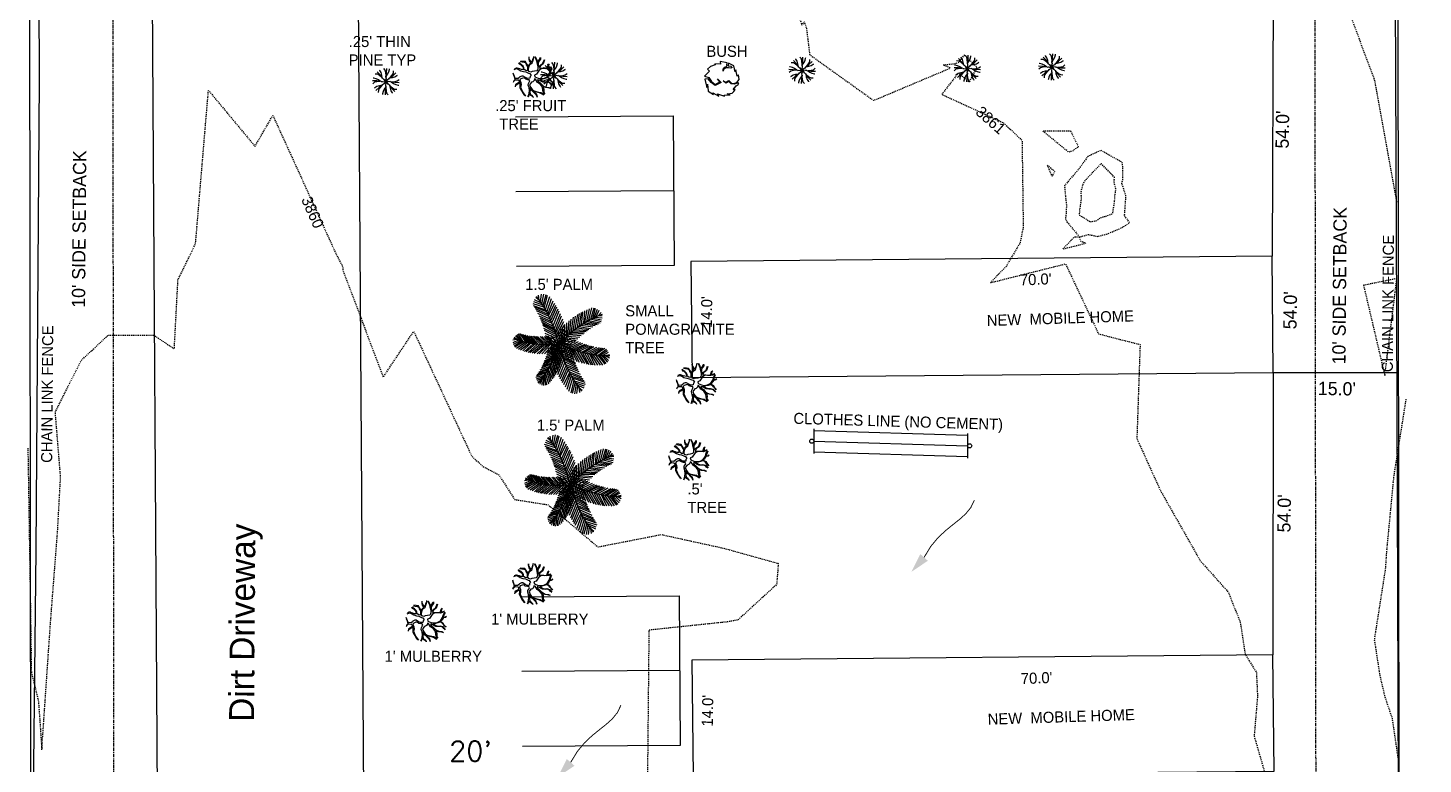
# Model space of a CAD drawing. Header units: feet. Extents: x 5839 to 12322, y 5665 to 12074.
# Drawn here: x 5983.9 to 6151.9, y 5790.4 to 5879 of the extents above; entities that cross this region are included whole.
import ezdxf
from ezdxf.enums import TextEntityAlignment as Align

# ---------------------------------------------------------------- set-up
doc = ezdxf.new("R2010")
doc.units = ezdxf.units.FT
doc.header["$MEASUREMENT"] = 0
doc.linetypes.add('CENTER2', pattern=[1.125, 0.75, -0.125, 0.125, -0.125])
doc.linetypes.add('HIDDEN2', pattern=[0.1875, 0.125, -0.0625])
for name, color, linetype in [('FGRADE', 4, 'Continuous'), ('PLANTS', 253, 'Continuous'), ('SETBACK', 1, 'CENTER2'), ('TEXT', 21, 'Continuous'), ('V-BLDG-DWELL', 7, 'Continuous'), ('V-CONT-MJR', 210, 'HIDDEN2'), ('V-CONT-MNR', 15, 'HIDDEN2'), ('V-POWR-OHE', 20, 'Continuous'), ('V-PROP-BNDY', 1, 'Continuous'), ('V-PROP-TEXT', 1, 'Continuous'), ('V-WALL-LINK', 5, 'FENCELINE1')]:
    doc.layers.add(name, color=color, linetype=linetype)
doc.styles.add('CLS BNDY', font='Eurosti.TTF', dxfattribs={"height": 2})
doc.styles.add('CLS DIM', font='Eurosti.TTF', dxfattribs={"height": 1.333333})
doc.styles.add('L40', font='simplex', dxfattribs={"height": 4})
doc.linetypes.add('FENCELINE1', pattern='A,0.25,-0.1,[133,ltypeshp.shx,S=0.1,R=0,X=-0.1,Y=0],-0.1,1', length=1.45)

# ---------------------------------------------------------------- blocks, each defined once
blk = doc.blocks.new('cg_t10')
for points in [[(-0.0899, 0.0854), (-0.0861, 0.0783), (-0.0785, 0.0747), (-0.0695, 0.0676), (-0.0628, 0.0589), (-0.0614, 0.0441), (-0.0723, 0.0446), (-0.0818, 0.0482), (-0.0909, 0.0513), (-0.0985, 0.0538), (-0.1032, 0.0538), (-0.1137, 0.0497)], [(-0.0804, 0.0936), (-0.0671, 0.0915), (-0.0556, 0.0895), (-0.0509, 0.0885), (-0.0456, 0.0824), (-0.0428, 0.0742), (-0.0347, 0.0635), (-0.0357, 0.0472), (-0.0352, 0.0375), (-0.0466, 0.0385), (-0.0566, 0.0456), (-0.0571, 0.0558), (-0.0614, 0.0645), (-0.0714, 0.0742), (-0.0828, 0.0813), (-0.0866, 0.0875)], [(-0.028, 0.1206), (-0.0285, 0.114), (-0.0271, 0.1053), (-0.0252, 0.0971), (-0.0214, 0.0905), (-0.0161, 0.0854), (-0.019, 0.0818), (-0.0252, 0.0752), (-0.029, 0.0676), (-0.0357, 0.0727), (-0.0414, 0.0818), (-0.0485, 0.0926), (-0.0623, 0.0941), (-0.0766, 0.0961)], [(0.0077, 0.1239), (0.0153, 0.1074), (0.0186, 0.0982), (0.021, 0.0875), (0.0262, 0.066), (0.0267, 0.0513), (0.0253, 0.0441), (0.02, 0.0375), (0.0067, 0.0344), (-0.0071, 0.0329), (-0.0152, 0.0288), (-0.0276, 0.0329), (-0.0304, 0.0431), (-0.0276, 0.0589), (-0.0209, 0.0747), (-0.0076, 0.0854), (-0.0052, 0.09), (0.0015, 0.1155), (0.0029, 0.1242)], [(0, 0.1242), (-0.0004, 0.116), (-0.0028, 0.1084), (-0.0071, 0.0951), (-0.0104, 0.089), (-0.0176, 0.0951), (-0.0233, 0.1048), (-0.0252, 0.114), (-0.0252, 0.1206)], [(0.011, 0.1237), (0.0186, 0.1079), (0.0258, 0.0798), (0.0286, 0.0941), (0.0396, 0.1104), (0.04, 0.117)], [(0.0429, 0.1165), (0.0424, 0.1068), (0.0353, 0.0971), (0.0291, 0.0864), (0.0286, 0.0727), (0.031, 0.0635), (0.0405, 0.0696), (0.0576, 0.0824), (0.0657, 0.1058)], [(0.0676, 0.1033), (0.0614, 0.0854), (0.0595, 0.0788), (0.0434, 0.0676), (0.0358, 0.0528), (0.0467, 0.0533), (0.0548, 0.0533), (0.071, 0.0518), (0.0833, 0.0528), (0.0872, 0.065), (0.0891, 0.0727), (0.0957, 0.0783)], [(-0.1223, 0.015), (-0.1161, 0.0023), (-0.1128, -0.0105), (-0.109, -0.0145), (-0.1123, -0.0161), (-0.1185, -0.0222), (-0.1204, -0.0273)], [(-0.1155, 0.0457), (-0.1013, 0.0502), (-0.0856, 0.0441), (-0.0766, 0.038), (-0.0599, 0.0334), (-0.0456, 0.0303), (-0.029, 0.0232), (-0.0223, 0.0207), (-0.0142, 0.0084), (-0.0199, 0.0033), (-0.0209, -0.0069), (-0.0209, -0.0069), (-0.0357, -0.0084), (-0.0471, -0.0033), (-0.0614, 0.0059), (-0.0695, 0.0059), (-0.0818, 0.0008), (-0.0833, -0.0038), (-0.0928, -0.01), (-0.1104, -0.0084), (-0.1142, 0.0023), (-0.122, 0.0234)], [(0.1087, 0.06), (0.0971, 0.0518), (0.0843, 0.0492), (0.0657, 0.0502), (0.0514, 0.0513), (0.0353, 0.0416), (0.0186, 0.0166), (0.0062, 0.012), (0.0091, 0.0013), (0.0281, -0.0069), (0.0443, -0.01), (0.0657, -0.0074), (0.0853, 0.0028), (0.0976, 0.0222), (0.1033, 0.0416), (0.1105, 0.0566)], [(0.1205, 0.0278), (0.1143, 0.0227), (0.1038, 0.0207), (0.101, 0.0196), (0.0967, 0.0135), (0.0929, 0.0048), (0.0833, -0.0018), (0.0891, -0.0028), (0.0995, -0.01), (0.1057, -0.0207), (0.1191, -0.0349)], [(0.0971, 0.0767), (0.091, 0.0711), (0.0895, 0.0609), (0.0867, 0.0548), (0.0914, 0.0543), (0.0952, 0.0564), (0.1071, 0.0614)], [(0.1119, 0.0518), (0.1076, 0.0431), (0.1014, 0.0227), (0.11, 0.0237), (0.12, 0.0314)], [(-0.1204, -0.0314), (-0.1156, -0.0227), (-0.109, -0.0176), (-0.1042, -0.0161), (-0.0918, -0.0171), (-0.0861, -0.0222), (-0.0861, -0.0298), (-0.0894, -0.0349), (-0.1009, -0.0416), (-0.1085, -0.0472), (-0.1099, -0.0559)], [(-0.1085, -0.0594), (-0.1066, -0.0513), (-0.0999, -0.0451), (-0.0913, -0.04), (-0.0852, -0.037), (-0.0823, -0.0324), (-0.0818, -0.0385), (-0.0814, -0.0472), (-0.0823, -0.0589), (-0.0814, -0.0645), (-0.0775, -0.0727), (-0.0704, -0.0859), (-0.0628, -0.0987), (-0.0537, -0.1109)], [(-0.0327, -0.1198), (-0.0285, -0.1089), (-0.0242, -0.0834), (-0.0266, -0.064), (-0.0309, -0.0492), (-0.0299, -0.0385), (-0.0247, -0.0303), (-0.0209, -0.0237), (-0.0247, -0.0161), (-0.0333, -0.0161), (-0.0461, -0.0125), (-0.0556, -0.0054), (-0.0642, -0.0064), (-0.0761, -0.0105), (-0.0818, -0.0171), (-0.0756, -0.0339), (-0.0747, -0.0472), (-0.0775, -0.0604), (-0.0656, -0.0895), (-0.0482, -0.1145)], [(0.0677, -0.1041), (0.0605, -0.0972), (0.0567, -0.0798), (0.0548, -0.062), (0.0419, -0.0457), (0.0253, -0.0334), (0.0129, -0.013), (0.0062, -0.0115), (0.0043, -0.0202), (0.0005, -0.0247), (-0.0028, -0.0283), (-0.0123, -0.0314), (-0.0233, -0.0462), (-0.0166, -0.063), (-0.008, -0.0757), (0.0048, -0.0839), (0.0229, -0.0885), (0.0443, -0.0926), (0.0538, -0.0992), (0.0651, -0.1058)], [(0.001, -0.1242), (-0.0014, -0.1186), (-0.008, -0.112), (-0.0147, -0.1074), (-0.019, -0.0916), (-0.018, -0.0768), (-0.0214, -0.063), (-0.0119, -0.0793), (-0.0028, -0.0864), (0.0048, -0.0961), (0.0167, -0.1074), (0.0219, -0.1221)], [(0.1129, -0.0507), (0.1048, -0.0436), (0.0986, -0.036), (0.0853, -0.0319), (0.0738, -0.0324), (0.0576, -0.0314), (0.0448, -0.0253), (0.0362, -0.0186), (0.03, -0.0181), (0.0253, -0.0171), (0.0296, -0.0273), (0.04, -0.0354), (0.0519, -0.0472), (0.061, -0.0543), (0.0743, -0.0604), (0.0929, -0.0625), (0.1038, -0.0681)], [(0.1181, -0.0365), (0.111, -0.0293), (0.1019, -0.0196), (0.0971, -0.0125), (0.09, -0.0079), (0.0805, -0.0059), (0.0686, -0.01), (0.0543, -0.013), (0.041, -0.0125), (0.0529, -0.0232), (0.0662, -0.0288), (0.0829, -0.0278), (0.0995, -0.0324), (0.1143, -0.0487)], [(0.1024, -0.0696), (0.0891, -0.0645), (0.0748, -0.063), (0.0619, -0.0599), (0.0567, -0.0564), (0.061, -0.066), (0.0624, -0.0752), (0.0619, -0.088), (0.0634, -0.0936), (0.0691, -0.1023)], [(-0.0299, -0.1196), (-0.0271, -0.1125), (-0.0233, -0.0992), (-0.0185, -0.1099), (-0.0099, -0.1135), (-0.0023, -0.1216), (-0.0023, -0.1237)], [(0.0248, -0.1211), (0.0205, -0.1079), (0.0196, -0.1043), (0.0129, -0.0992), (0.0029, -0.0905), (0.0024, -0.087), (0.011, -0.088), (0.0343, -0.0936), (0.0467, -0.0987), (0.0614, -0.1079)]]:
    blk.add_lwpolyline(points)
blk = doc.blocks.new('shrub2')
blk.add_lwpolyline([(0.0468, -0.0954), (0.0293, -0.0908), (0.0592, -0.0853), (0.0696, -0.0767), (0.0774, -0.0642), (0.0657, -0.0642), (0.0832, -0.0419), (0.096, -0.0341), (0.0986, -0.0263), (0.0875, -0.0247), (0.0722, -0.0317), (0.0533, -0.0302), (0.0384, -0.0146), (0.0208, -0.0247), (0.0054, -0.0122), (0.0208, -0.0192), (0.0397, -0.0099), (0.0546, -0.0263), (0.0689, -0.0278), (0.0871, -0.0216), (0.1012, -0.0044), (0.0967, 0.0244), (0.0882, 0.0166), (0.0813, 0.0538), (0.0813, 0.0538), (0.078, 0.0421), (0.0696, 0.0796), (0.0371, 0.0944), (0.0345, 0.0858), (0.0358, 0.0796), (0.0514, 0.0772), (0.0585, 0.0679), (0.0501, 0.0655), (0.0377, 0.0663), (0.0208, 0.0663), (0.0067, 0.057), (0.0048, 0.046), (0.0048, 0.0577), (0.0143, 0.0702), (0.0293, 0.0765), (0.0273, 0.0835), (0.028, 0.096), (-0.0141, 0.1053), (-0.0108, 0.0889), (-0.0459, 0.0913), (-0.0433, 0.085), (-0.0717, 0.0757), (-0.0886, 0.0593), (-0.0782, 0.0476), (-0.1068, 0.0159), (-0.0821, 0.0081), (-0.0652, -0.0146), (-0.0427, -0.0333), (-0.0147, -0.0185), (-0.0297, -0.0005), (-0.0076, -0.0208), (-0.0433, -0.0387), (-0.0665, -0.0208), (-0.0847, 0.001), (-0.1062, -0.0013), (-0.0932, -0.051), (-0.0893, -0.0317), (-0.0854, -0.0728), (-0.0544, -0.0931), (-0.0583, -0.0845), (-0.0212, -0.1048), (-0.029, -0.0892), (0.0126, -0.104), (0.01, -0.0978)], close=True)
blk = doc.blocks.new('cg_t25')
for p, q in [((-0.0466, 0.0977), (-0.0634, 0.1056)), ((-0.0511, 0.1042), (-0.0598, 0.1113)), ((-0.0517, 0.1047), (-0.0532, 0.1167)), ((-0.0485, 0.1005), (-0.0461, 0.1192)), ((-0.0451, 0.0955), (-0.0408, 0.1196)), ((-0.0426, 0.0917), (-0.0351, 0.1186)), ((-0.0395, 0.0866), (-0.0317, 0.1172)), ((-0.0368, 0.082), (-0.0263, 0.114)), ((-0.0335, 0.0761), (-0.0221, 0.1088)), ((-0.0306, 0.0707), (-0.0182, 0.1035)), ((-0.0405, 0.0882), (-0.0668, 0.0961)), ((-0.0361, 0.0808), (-0.0659, 0.0914)), ((-0.0433, 0.0927), (-0.0649, 0.1007)), ((-0.0337, 0.0766), (-0.0635, 0.0876)), ((-0.0303, 0.0701), (-0.0611, 0.0836)), ((-0.0278, 0.0651), (-0.0584, 0.0788)), ((-0.025, 0.059), (-0.055, 0.0724)), ((-0.0292, 0.0679), (-0.0141, 0.0975)), ((-0.026, 0.0611), (-0.0112, 0.0929)), ((-0.0234, 0.0554), (-0.0088, 0.089)), ((-0.021, 0.0498), (-0.0058, 0.0837)), ((-0.0181, 0.0424), (-0.0034, 0.0792)), ((-0.0157, 0.0357), (-0.0003, 0.0729)), ((0.0356, 0.0344), (0.0416, 0.0699)), ((0.0414, 0.0387), (0.0456, 0.0722)), ((0.0459, 0.042), (0.0505, 0.0749)), ((0.0506, 0.0452), (0.0542, 0.0768)), ((0.0563, 0.0489), (0.0586, 0.079)), ((0.0587, 0.0504), (0.0646, 0.0817)), ((0.0635, 0.0532), (0.0702, 0.0839)), ((0.0688, 0.0562), (0.0759, 0.086)), ((0.0731, 0.0585), (0.0817, 0.0859)), ((0.078, 0.0609), (0.0849, 0.0853)), ((0.0818, 0.0627), (0.0899, 0.0834)), ((0.0867, 0.065), (0.0938, 0.0806)), ((0.0906, 0.0666), (0.1007, 0.0679)), ((0.0912, 0.0667), (0.0981, 0.0753)), ((-0.0225, 0.0534), (-0.0517, 0.0657)), ((-0.0205, 0.0485), (-0.0496, 0.0609)), ((-0.0177, 0.0412), (-0.0479, 0.057)), ((-0.0157, 0.0357), (-0.046, 0.052)), ((-0.0143, 0.0313), (-0.0442, 0.0473)), ((-0.0127, 0.0261), (-0.0429, 0.0433)), ((-0.0113, 0.0213), (-0.0407, 0.0364)), ((-0.0135, 0.0289), (0.0022, 0.0673)), ((-0.0119, 0.0235), (0.0054, 0.0594)), ((-0.0104, 0.0181), (0.0076, 0.0534)), ((-0.0092, 0.0134), (0.0101, 0.0456)), ((-0.0077, 0.0068), (0.012, 0.0387)), ((0.0042, 0.0049), (0.0005, 0.0352)), ((0.0073, 0.0082), (0.005, 0.0402)), ((0.0106, 0.0118), (0.0105, 0.0458)), ((0.0149, 0.0162), (0.0153, 0.0502)), ((0.018, 0.0192), (0.0209, 0.0551)), ((0.0218, 0.0227), (0.0254, 0.0587)), ((0.0256, 0.0261), (0.0317, 0.0633)), ((0.0306, 0.0303), (0.0363, 0.0665)), ((0.0403, 0.038), (0.0687, 0.0337)), ((0.0442, 0.0408), (0.0727, 0.0364)), ((0.0488, 0.044), (0.0784, 0.0401)), ((0.0539, 0.0474), (0.0841, 0.0434)), ((0.0582, 0.0501), (0.0884, 0.0459)), ((0.0639, 0.0534), (0.0922, 0.0478)), ((0.0677, 0.0556), (0.0959, 0.0497)), ((0.0747, 0.0592), (0.0988, 0.0528)), ((0.079, 0.0614), (0.0996, 0.0573)), ((0.0839, 0.0637), (0.1007, 0.0618)), ((-0.1018, 0.0081), (-0.1159, 0.0018)), ((-0.1058, 0.0096), (-0.1156, 0.008)), ((-0.0971, 0.0066), (-0.115, -0.0024)), ((-0.1053, 0.0093), (-0.1129, 0.0145)), ((-0.0935, 0.0055), (-0.1129, -0.0066)), ((-0.0888, 0.0042), (-0.111, -0.009)), ((-0.0991, 0.0072), (-0.1092, 0.0186)), ((-0.0845, 0.0031), (-0.1072, -0.0125)), ((-0.0945, 0.0058), (-0.1058, 0.0209)), ((-0.0903, 0.0046), (-0.1025, 0.0234)), ((-0.0792, 0.0019), (-0.1022, -0.0145)), ((-0.0834, 0.0029), (-0.0987, 0.0238)), ((-0.0743, 0.0009), (-0.0971, -0.0164)), ((-0.0796, 0.002), (-0.0951, 0.0228)), ((-0.0718, 0.0004), (-0.0915, -0.0183)), ((-0.0738, 0.0008), (-0.0914, 0.0218)), ((-0.0692, 0), (-0.087, 0.0208)), ((-0.0638, -0.0008), (-0.0813, 0.0196)), ((-0.0588, -0.0015), (-0.0752, 0.0186)), ((-0.0545, -0.0019), (-0.0709, 0.018)), ((-0.0482, -0.0024), (-0.0675, 0.0177)), ((-0.0434, -0.0027), (-0.0631, 0.0173)), ((-0.0396, -0.0028), (-0.059, 0.017)), ((-0.0351, -0.0029), (-0.0556, 0.0169)), ((-0.031, -0.0029), (-0.0496, 0.0168)), ((-0.0264, -0.0028), (-0.0451, 0.0168)), ((-0.0098, 0.0158), (-0.0393, 0.031)), ((-0.0222, -0.0026), (-0.0393, 0.0171)), ((-0.0086, 0.0109), (-0.0376, 0.0241)), ((-0.0075, 0.006), (-0.0363, 0.0181)), ((-0.0063, -0.0001), (-0.0353, 0.0125)), ((-0.0181, -0.0023), (-0.0343, 0.0175)), ((-0.0051, -0.0069), (-0.034, 0.0038)), ((-0.013, -0.0019), (-0.0297, 0.018)), ((-0.0037, 0.006), (-0.025, -0.016)), ((-0.0028, 0.0005), (-0.0234, -0.0261)), ((-0.0075, -0.0012), (-0.0225, 0.019)), ((-0.0066, 0.0016), (0.0139, 0.0303)), ((-0.0057, -0.0033), (0.0153, 0.023)), ((0.0008, 0.001), (-0.0054, 0.0281)), ((-0.0047, -0.0089), (0.0167, 0.0129)), ((-0.0034, 0.004), (0.0257, -0.0063)), ((0.0021, 0.0024), (0.0295, -0.0031)), ((0.0028, -0.0015), (0.0264, 0.0136)), ((0.0062, 0.0071), (0.0347, 0.0031)), ((0.0083, -0.0043), (0.0334, 0.0097)), ((0.0101, 0.0112), (0.0381, 0.0069)), ((0.0132, 0.0145), (0.042, 0.011)), ((0.0134, -0.0068), (0.038, 0.0074)), ((0.0165, 0.0177), (0.0466, 0.0155)), ((0.0176, -0.0087), (0.0431, 0.005)), ((0.0202, 0.0213), (0.0502, 0.0189)), ((0.0218, -0.0105), (0.049, 0.0024)), ((0.0236, 0.0243), (0.0552, 0.0233)), ((0.0265, -0.0125), (0.0537, 0.0005)), ((0.0273, 0.0276), (0.0581, 0.0257)), ((0.0306, 0.0303), (0.0617, 0.0286)), ((0.0347, 0.0337), (0.0656, 0.0315)), ((-0.0657, -0.0005), (-0.0872, -0.0195)), ((-0.0606, -0.0012), (-0.0836, -0.0205)), ((-0.0557, -0.0018), (-0.0787, -0.0216)), ((-0.0491, -0.0024), (-0.0746, -0.0224)), ((-0.0434, -0.0027), (-0.069, -0.0234)), ((-0.0375, -0.0029), (-0.064, -0.0241)), ((-0.0329, -0.0029), (-0.057, -0.0248)), ((-0.0283, -0.0028), (-0.0519, -0.0251)), ((-0.0244, -0.0027), (-0.0452, -0.0252)), ((-0.0154, -0.0308), (-0.0394, -0.0428)), ((-0.0188, -0.0024), (-0.0393, -0.0251)), ((-0.0141, -0.0272), (-0.0374, -0.0375)), ((-0.0127, -0.023), (-0.0361, -0.0335)), ((-0.0116, -0.0193), (-0.0345, -0.0282)), ((-0.0105, -0.0155), (-0.0332, -0.0236)), ((-0.0145, -0.002), (-0.0323, -0.0247)), ((-0.0093, -0.0109), (-0.0322, -0.0194)), ((-0.0081, -0.0057), (-0.0309, -0.0127)), ((-0.0104, -0.0016), (-0.0262, -0.0241)), ((-0.0018, -0.0045), (-0.022, -0.0333)), ((-0.0006, -0.0097), (-0.0199, -0.0417)), ((-0.0058, -0.001), (-0.018, -0.0229)), ((0.001, -0.0163), (-0.018, -0.0486)), ((-0.0161, -0.033), (-0.0056, -0.0632)), ((0.0022, -0.0209), (-0.0154, -0.0564)), ((-0.0146, -0.0289), (-0.0028, -0.0573)), ((-0.0133, -0.0247), (-0.0009, -0.0527)), ((0.0038, -0.0263), (-0.0132, -0.0623)), ((-0.0121, -0.0212), (0.0013, -0.0468)), ((-0.0107, -0.0162), (0.0031, -0.0416)), ((0.0055, -0.0317), (-0.0099, -0.0702)), ((-0.0096, -0.0122), (0.005, -0.0352)), ((-0.0087, -0.0084), (0.0063, -0.0296)), ((-0.0077, -0.0042), (0.0079, -0.0219)), ((-0.0021, -0.0027), (0.027, -0.0151)), ((-0.0008, -0.0088), (0.0281, -0.0206)), ((0.0003, -0.0137), (0.0294, -0.0267)), ((0.0011, -0.0006), (0.0051, -0.0281)), ((0.0016, -0.0186), (0.0312, -0.0335)), ((0.0031, -0.0241), (0.0327, -0.0388)), ((0.0046, -0.0289), (0.035, -0.0458)), ((0.0057, -0.003), (0.0132, -0.0326)), ((0.0098, -0.0051), (0.0192, -0.0357)), ((0.0141, -0.0071), (0.0264, -0.0389)), ((0.0198, -0.0097), (0.0324, -0.0413)), ((0.0238, -0.0114), (0.0394, -0.0438)), ((0.0285, -0.0133), (0.0449, -0.0455)), ((0.0308, -0.0141), (0.0599, -0.0017)), ((0.0333, -0.0151), (0.0525, -0.0476)), ((0.0355, -0.0158), (0.0635, -0.0029)), ((0.0395, -0.0172), (0.0678, -0.0043)), ((0.0395, -0.0172), (0.0579, -0.0488)), ((0.0445, -0.0188), (0.0726, -0.0056)), ((0.0456, -0.0191), (0.0641, -0.0501)), ((0.0513, -0.0208), (0.0763, -0.0066)), ((0.0526, -0.0211), (0.0687, -0.0508)), ((0.056, -0.022), (0.081, -0.0077)), ((0.058, -0.0225), (0.0742, -0.0516)), ((0.0614, -0.0233), (0.0876, -0.009)), ((0.0635, -0.0238), (0.0784, -0.052)), ((0.0674, -0.0246), (0.0941, -0.0101)), ((0.0702, -0.0252), (0.0832, -0.0524)), ((0.0724, -0.0256), (0.099, -0.0107)), ((0.073, -0.0257), (0.0898, -0.0527)), ((0.0785, -0.0266), (0.0959, -0.0528)), ((0.079, -0.0267), (0.1032, -0.0112)), ((0.0833, -0.0273), (0.1074, -0.0116)), ((0.0845, -0.0274), (0.1019, -0.0527)), ((0.0893, -0.028), (0.1072, -0.0505)), ((0.0911, -0.0282), (0.1112, -0.0135)), ((0.0947, -0.0285), (0.1101, -0.0488)), ((0.0959, -0.0286), (0.1136, -0.0174)), ((0.0989, -0.0288), (0.114, -0.0452)), ((0.1013, -0.029), (0.1162, -0.0211)), ((0.1044, -0.0291), (0.1166, -0.0412)), ((0.1085, -0.0293), (0.1184, -0.0269)), ((0.1092, -0.0291), (0.1187, -0.0347)), ((-0.0309, -0.064), (-0.0552, -0.0731)), ((-0.0287, -0.0603), (-0.0528, -0.0695)), ((-0.0262, -0.0557), (-0.05, -0.0648)), ((-0.0241, -0.0514), (-0.0472, -0.0597)), ((-0.0223, -0.0477), (-0.0453, -0.0561)), ((-0.0199, -0.0423), (-0.0439, -0.0532)), ((-0.0181, -0.0381), (-0.0421, -0.0493)), ((-0.0168, -0.0348), (-0.0406, -0.0458)), ((-0.0311, -0.0645), (-0.0229, -0.0903)), ((-0.0299, -0.0624), (-0.0195, -0.0858)), ((-0.0271, -0.0573), (-0.017, -0.0825)), ((-0.0249, -0.053), (-0.015, -0.0795)), ((-0.0228, -0.0488), (-0.0125, -0.0755)), ((-0.0203, -0.0431), (-0.0105, -0.0722)), ((-0.0181, -0.0381), (-0.0078, -0.0674)), ((0.0077, -0.0384), (-0.0073, -0.0758)), ((0.0102, -0.0451), (-0.0042, -0.082)), ((0.0132, -0.0525), (-0.0017, -0.0865)), ((0.0156, -0.0581), (0.0013, -0.0918)), ((0.0182, -0.0638), (0.0038, -0.0957)), ((0.0062, -0.0341), (0.0364, -0.0497)), ((0.0077, -0.0384), (0.0381, -0.0544)), ((0.0098, -0.044), (0.0402, -0.0594)), ((0.0126, -0.0512), (0.0418, -0.0632)), ((0.0147, -0.056), (0.044, -0.068)), ((0.0172, -0.0616), (0.0474, -0.0748)), ((-0.0395, -0.0775), (-0.0601, -0.0825)), ((-0.0357, -0.072), (-0.0592, -0.079)), ((-0.0418, -0.0809), (-0.0588, -0.0862)), ((-0.0446, -0.0846), (-0.0579, -0.09)), ((-0.0338, -0.0689), (-0.0572, -0.0761)), ((-0.0484, -0.0895), (-0.0554, -0.0945)), ((-0.0488, -0.0898), (-0.0505, -0.099)), ((-0.0462, -0.0867), (-0.0451, -0.1012)), ((-0.0434, -0.083), (-0.0411, -0.1017)), ((-0.0413, -0.0801), (-0.0366, -0.1012)), ((-0.0386, -0.0763), (-0.0339, -0.1003)), ((-0.0363, -0.0729), (-0.0296, -0.098)), ((-0.0335, -0.0685), (-0.0262, -0.0942)), ((0.0215, -0.0705), (0.0067, -0.1002)), ((0.023, -0.0733), (0.0109, -0.1062)), ((0.0259, -0.0787), (0.0149, -0.1115)), ((0.0292, -0.0845), (0.0191, -0.1166)), ((0.0201, -0.0677), (0.0508, -0.0811)), ((0.0227, -0.0727), (0.0536, -0.0858)), ((0.032, -0.0891), (0.0245, -0.1198)), ((0.0262, -0.0791), (0.056, -0.0898)), ((0.0352, -0.0941), (0.028, -0.1211)), ((0.0285, -0.0833), (0.0585, -0.0937)), ((0.033, -0.0907), (0.0594, -0.0983)), ((0.0378, -0.098), (0.0337, -0.1221)), ((0.0359, -0.0952), (0.0576, -0.103)), ((0.0392, -0.1001), (0.0561, -0.1078)), ((0.0412, -0.1029), (0.039, -0.1217)), ((0.0439, -0.1066), (0.0526, -0.1135)), ((0.0444, -0.1071), (0.046, -0.1191))]:
    blk.add_line(p, q)
for centre, radius, start, end in [((-0.2644, -0.0493), 0.2628, 8.5439, 38.2906), ((0.1829, -0.1538), 0.2389, 110.1895, 139.9362), ((-0.034, 0.2122), 0.2151, 248.0996, 277.8463), ((0.2555, 0.0492), 0.2628, 189.1509, 218.8976), ((-0.2064, 0.0381), 0.2031, 318.5391, 348.2858), ((0.1148, 0.2096), 0.2389, 241.292, 271.0387)]:
    blk.add_arc(centre, radius, start, end)
blk = doc.blocks.new('A$C1E3631BF')
for p, q in [((-1.08, 0.08), (-1.6, 0.1)), ((-1.47, 0.42), (-1.54, 0.43)), ((-1.18, 0.35), (-1.47, 0.42)), ((-1.03, 0.91), (-1.31, 0.92)), ((-0.91, 0.21), (-1.18, 0.35)), ((-0.7, 0.02), (-1.1, -0.02)), ((-0.56, 0), (-1.08, 0.08)), ((-0.7, 0.82), (-1.06, 1.2)), ((-0.79, 0.76), (-1.03, 0.91)), ((-0.64, 0.02), (-0.91, 0.21)), ((-0.48, 0.51), (-0.79, 0.76)), ((-0.75, 1.33), (-0.78, 1.39)), ((-0.59, 1.09), (-0.75, 1.33)), ((-0.4, 0.4), (-0.7, 0.82)), ((-0.5, 0.79), (-0.59, 1.09)), ((-0.56, 0), (-0.41, 0.02)), ((-0.44, 0.47), (-0.5, 0.79)), ((-0.41, 0.02), (-0.17, -0.04)), ((-0.4, 0.4), (-0.28, 0.31)), ((-0.28, 0.31), (-0.15, 0.09)), ((-0.08, 1.37), (-0.27, 1.58)), ((-0.17, -0.04), (0, 0)), ((-0.15, 0.09), (0, 0)), ((-0.09, -0.15), (0, 0)), ((-0.02, 1.1), (-0.08, 1.37)), ((0.02, 0.41), (-0.04, 0.17)), ((-0.04, 0.17), (0, 0)), ((0.02, 0.7), (-0.02, 1.1)), ((0, 0.56), (0.08, 1.08)), ((0, 0.56), (0.02, 0.41)), ((0.09, 0.15), (0, 0)), ((0.17, 0.04), (0, 0)), ((0.15, -0.09), (0, 0)), ((0.04, -0.17), (0, 0)), ((0.02, 0.64), (0.21, 0.91)), ((0.08, 1.08), (0.1, 1.6)), ((0.31, 0.28), (0.09, 0.15)), ((0.41, -0.02), (0.17, 0.04)), ((0.21, 0.91), (0.35, 1.18)), ((0.4, 0.4), (0.31, 0.28)), ((0.35, 1.18), (0.42, 1.47)), ((0.4, 0.4), (0.82, 0.7)), ((0.56, 0), (0.41, -0.02)), ((0.42, 1.47), (0.43, 1.54)), ((0.47, 0.44), (0.79, 0.5)), ((0.51, 0.48), (0.76, 0.79)), ((0.56, 0), (1.08, -0.08)), ((0.7, -0.02), (1.1, 0.02)), ((0.76, 0.79), (0.91, 1.03)), ((0.79, 0.5), (1.09, 0.59)), ((0.82, 0.7), (1.2, 1.06)), ((0.91, 1.03), (0.92, 1.31)), ((1.09, 0.59), (1.33, 0.75)), ((1.1, 0.02), (1.37, 0.08)), ((1.33, 0.75), (1.39, 0.78)), ((1.37, 0.08), (1.58, 0.27)), ((-1.37, -0.08), (-1.58, -0.27)), ((-1.33, -0.75), (-1.39, -0.78)), ((-1.1, -0.02), (-1.37, -0.08)), ((-1.09, -0.59), (-1.33, -0.75)), ((-0.82, -0.7), (-1.2, -1.05)), ((-0.79, -0.5), (-1.09, -0.59)), ((-0.91, -1.03), (-0.92, -1.31)), ((-0.76, -0.79), (-0.91, -1.03)), ((-0.4, -0.4), (-0.82, -0.7)), ((-0.47, -0.44), (-0.79, -0.5)), ((-0.51, -0.48), (-0.76, -0.79)), ((-0.42, -1.47), (-0.43, -1.54)), ((-0.35, -1.18), (-0.42, -1.47)), ((-0.4, -0.4), (-0.31, -0.28)), ((-0.21, -0.91), (-0.35, -1.18)), ((-0.31, -0.28), (-0.09, -0.15)), ((-0.02, -0.64), (-0.21, -0.91)), ((-0.08, -1.08), (-0.1, -1.6)), ((0, -0.56), (-0.08, -1.08)), ((-0.02, -0.41), (0.04, -0.17)), ((0, -0.56), (-0.02, -0.41)), ((-0.02, -0.7), (0.02, -1.1)), ((0.02, -1.1), (0.08, -1.37)), ((0.08, -1.37), (0.27, -1.58)), ((0.28, -0.31), (0.15, -0.09)), ((0.4, -0.4), (0.28, -0.31)), ((0.4, -0.4), (0.7, -0.82)), ((0.44, -0.47), (0.5, -0.79)), ((0.48, -0.51), (0.79, -0.76)), ((0.5, -0.79), (0.59, -1.09)), ((0.59, -1.09), (0.75, -1.33)), ((0.64, -0.02), (0.91, -0.21)), ((0.7, -0.82), (1.06, -1.2)), ((0.75, -1.33), (0.78, -1.39)), ((0.79, -0.76), (1.03, -0.91)), ((0.91, -0.21), (1.18, -0.35)), ((1.03, -0.91), (1.31, -0.92)), ((1.08, -0.08), (1.6, -0.1)), ((1.18, -0.35), (1.47, -0.42)), ((1.47, -0.42), (1.54, -0.43))]:
    blk.add_line(p, q)
blk = doc.blocks.new('FLOW_120')
at = {"const_width": 0.5}
blk.add_lwpolyline([(-10.34, 0), (-17.07, 1.18), (-23.11, 1.35), (-28.57, 0.84), (-33.57, -0.01), (-38.21, -0.85), (-42.61, -1.36), (-46.88, -1.19), (-51.13, 0)], dxfattribs=at)
blk.add_solid([(-10.34, -2.72), (-10.34, 2.72), (0, 0)])

msp = doc.modelspace()

# ---------------------------------------------------------------- linework, layer by layer
at = {"layer": 'SETBACK', "ltscale": 0.5, "elevation": 3859.61}
msp.add_lwpolyline([(5994.26, 5764.25), (5993.97, 6001.77), (6138.74, 6003.26), (6139.02, 5765.53)], close=True, dxfattribs=at)
at = {"layer": 'TEXT'}
for p, q in [((5998.4, 5952.98), (5999.73, 5735.7)), ((6023.33, 5934.7), (6024.6, 5736.06)), ((6061.65, 5859.42, 3859.61), (6042.65, 5859.3, 3859.61)), ((6062.38, 5801.64), (6043.38, 5801.52))]:
    msp.add_line(p, q, dxfattribs=at)
at = {"layer": 'TEXT', "elevation": 3859.61}
msp.add_lwpolyline([(6042.59, 5868.3), (6061.59, 5868.42), (6061.71, 5850.42), (6042.71, 5850.3)], dxfattribs=at)
at = {"layer": 'TEXT'}
msp.add_lwpolyline([(6043.32, 5810.52), (6062.32, 5810.64), (6062.44, 5792.64), (6043.44, 5792.52)], dxfattribs=at)
at = {"layer": 'V-BLDG-DWELL', "elevation": 3859.61}
for points in [[(6063.73, 5850.91), (6063.88, 5836.91), (6133.88, 5837.53), (6133.73, 5851.53)], [(6063.85, 5802.91), (6064, 5788.91), (6133.99, 5789.53), (6133.85, 5803.53)]]:
    msp.add_lwpolyline(points, close=True, dxfattribs=at)
at = {"layer": 'V-CONT-MJR', "elevation": 3860, "flags": 128}
msp.add_lwpolyline([(5983.86, 5828.43), (5984.16, 5809.6), (5984.28, 5801.42), (5985.13, 5797.99), (5985.54, 5792.1), (5986.6, 5807.57), (5987.44, 5818.38), (5987.8, 5824.96), (5987.18, 5832.6), (5987.18, 5832.64), (5987.17, 5832.78), (5988.32, 5835.09), (5989.33, 5837.09), (5990.28, 5838.98), (5993.53, 5842.02), (5999.01, 5842.03), (6001.5, 5840.39), (6001.94, 5848.67), (6004.06, 5853.04), (6005.61, 5871.5), (6005.74, 5871.35), (6011.22, 5864.76), (6013.37, 5868.49), (6020.17, 5853.58), (6020.98, 5851.81), (6021.82, 5850.21), (6021.81, 5849.8), (6026.67, 5836.99), (6030.34, 5842.49), (6035.87, 5830.59), (6037.33, 5827.45), (6038.66, 5826.24), (6040.59, 5825.21), (6042.5, 5822.24), (6046.54, 5821.6), (6052.52, 5816.53), (6060.16, 5818.02), (6067.6, 5816.39), (6068.4, 5816.17), (6074.26, 5814.55), (6074.06, 5812.01), (6071.23, 5809.42), (6069.39, 5807.73), (6068.1, 5807.5), (6058.67, 5806.51), (6058.48, 5787.41), (6058.55, 5786.41), (6059.61, 5785.42), (6058.36, 5785.85), (6058.36, 5785.84), (6058.41, 5784.35), (6058.72, 5775.83), (6058.73, 5775.56), (6062.95, 5771.32), (6063.76, 5770.51), (6062.03, 5770.02), (6061.98, 5769.95), (6055.02, 5766.41), (6061.83, 5766.83), (6061.83, 5765.66), (6055.51, 5765.91), (6054.33, 5765.93), (6054.18, 5765.94), (6054.12, 5765.94), (6054.1, 5766), (6053.44, 5768.45), (6054.26, 5771.88), (6053.43, 5773.2), (6052.41, 5773.64), (6050.92, 5772.62), (6051.43, 5772), (6052.38, 5770.74), (6053.47, 5765.32), (6053.51, 5765.1), (6053.78, 5762.55), (6053.99, 5762.52), (6054.53, 5762.45), (6059.17, 5761.86), (6062.19, 5754.79), (6062.16, 5754.38), (6061.97, 5751.96), (6059.2, 5742.91), (6059.17, 5742.82), (6054.32, 5740.77), (6052.54, 5738.39), (6052.71, 5738.37), (6054.4, 5738.19), (6058.43, 5736.92), (6057.32, 5735.93), (6060.16, 5734.52), (6066.65, 5730.31), (6066.74, 5730.25), (6068.22, 5729.29), (6068.28, 5729.27), (6068.55, 5729.19), (6068.59, 5729.17), (6068.6, 5729.17), (6077.7, 5727.79), (6078.37, 5727.68), (6078.37, 5727.68), (6079.15, 5727.56), (6079.64, 5727.65), (6081.52, 5728.36), (6083.33, 5728.61), (6083.38, 5729.16), (6084.85, 5728.4), (6084.65, 5728.11), (6085.05, 5727.91), (6101.13, 5720.01), (6104.52, 5721.89), (6105.12, 5722.22), (6105.04, 5722.91), (6105.55, 5722.61), (6106.52, 5722.02), (6106.84, 5721.96), (6107.6, 5721.8), (6115.53, 5719.71), (6121.78, 5718.41), (6120.11, 5716.62), (6120.66, 5712.35), (6120.91, 5710.47), (6108.93, 5702.94), (6120.88, 5695.06), (6125.98, 5690.99)], dxfattribs=at)
at = {"layer": 'V-CONT-MNR', "flags": 128}
for points, elevation in [([(5983.89, 5975.38), (5983.9, 5975.64), (5984.62, 5995.95), (5985.73, 6009.15), (5985.81, 6010.06), (5985.74, 6010.07), (5985.38, 6010.1), (5985.4, 6010.24), (5985.81, 6012.81), (5985.81, 6012.81), (5985.81, 6012.81), (5986.7, 6015.61), (5987.54, 6023.56), (5987.54, 6023.56), (5988.29, 6027.73), (5988.28, 6028.24), (5988.41, 6028.38), (5988.42, 6028.38), (5988.58, 6029.07), (5988.58, 6029.07), (5988.58, 6029.07), (5988.59, 6029.07), (5988.6, 6029.07), (5988.76, 6029.03), (5990.69, 6028.27), (5990.69, 6028.21), (5990.65, 6026.23), (5993.31, 6023.12), (5993.4, 6023.02), (5995.45, 6020.63), (5995.91, 6028.41), (5995.93, 6028.87), (5996.81, 6029.18), (6011.05, 6029.72), (6013.85, 6029.26), (6015.18, 6017.97), (6024.72, 6011.07), (6030.03, 6006.92), (6031.44, 6005.82), (6032.33, 6005.61), (6034.5, 6005.08), (6034.87, 6004.99), (6050.57, 5998.65), (6062.38, 5988.78), (6067.33, 5985.52), (6086.36, 5982.04), (6086.75, 5981.97), (6087.62, 5981.61), (6087.67, 5981.59), (6087.98, 5981.03), (6088.18, 5980.69), (6093.94, 5965.3), (6094.9, 5961.97), (6095.42, 5960.19), (6094.2, 5959.8), (6093.45, 5959.34), (6094.35, 5948.78), (6098.38, 5948.86), (6108.23, 5949), (6108.26, 5949), (6109, 5947.83), (6109.47, 5947.45), (6109.45, 5947.08), (6109.42, 5946.46), (6108.95, 5937.39), (6113.22, 5938.43), (6113.49, 5938.49), (6113.65, 5938.53), (6114.67, 5939.27), (6116.09, 5938.33), (6128.81, 5929.93), (6129.13, 5929.44), (6129.17, 5929.38), (6129.6, 5929.26), (6129.83, 5929.19), (6129.89, 5922.75), (6133.78, 5907.08), (6135.27, 5901.1), (6135.32, 5900.86), (6135.35, 5900.75), (6135.78, 5899.81), (6136.01, 5899.29), (6136.71, 5898.1), (6137.99, 5895.9), (6138.62, 5894.84), (6139.34, 5894.27), (6140.1, 5893.67), (6142.06, 5891.49), (6142.14, 5891), (6142.38, 5889.47), (6142.85, 5883.25), (6142.95, 5881.89), (6143.02, 5880.93), (6144.73, 5876.33), (6146.07, 5872.73), (6146.18, 5872.09), (6146.3, 5871.45), (6148.76, 5857.94)], 3862), ([(5984.01, 5901.49), (5984.25, 5903.96), (5984.56, 5907.27), (5985.64, 5913.02), (5986.25, 5913.08), (5985.81, 5915.49), (5985.29, 5915.78), (5985.5, 5915.97), (5986.1, 5916.52), (5986.34, 5916.74), (5993.66, 5923.44), (5992.63, 5926.45), (5986.14, 5945.36), (5986.47, 5953.66), (5986.61, 5957.09), (5988.17, 5954.49), (5988.55, 5953.87), (5988.95, 5953.33), (5993.44, 5947.42), (5993.49, 5953.02), (5993.5, 5953.73), (6000.97, 5960.09), (6003.78, 5958.13), (6008.11, 5955.11), (6021.56, 5948.18), (6024.08, 5946.88), (6024.52, 5946.65), (6025.38, 5946.45), (6036.32, 5943.99), (6036.42, 5943.96), (6043.41, 5942.73), (6042.59, 5931.94), (6044.13, 5928.22), (6044.16, 5928.15), (6043.89, 5923.08), (6057.33, 5917.07), (6058.15, 5916.2), (6063.49, 5914.97), (6064.31, 5914.88), (6068.11, 5914.49), (6077.16, 5913.56), (6077.81, 5913.49), (6080.61, 5913.2), (6080.64, 5913.2), (6081.31, 5913.24), (6081.41, 5913.12), (6081.65, 5912.85), (6083.77, 5912.82), (6084.08, 5912.82), (6084.15, 5912.19), (6085.49, 5912.03), (6086.05, 5912.13), (6087.58, 5912.41), (6088.06, 5912.43), (6088.16, 5912.43), (6088.16, 5912.41), (6088.17, 5912.39), (6088.25, 5911.73), (6088.74, 5908.02), (6090.58, 5905.84), (6094.48, 5901.24), (6097.81, 5903.31), (6096.97, 5900.58), (6097.51, 5899.15), (6095.51, 5899.72), (6095.12, 5899.81), (6094.8, 5899.86), (6094.37, 5900.06), (6089.48, 5902.28), (6089.65, 5900.66), (6089.74, 5899.7), (6088.6, 5899.41), (6088.12, 5898.52), (6087.23, 5898.61), (6084.35, 5898.48), (6081.36, 5898.61), (6080.75, 5898.76), (6079.54, 5899), (6079.04, 5899.3), (6078.95, 5899.29), (6078.76, 5899.27), (6075.53, 5899.68), (6075.47, 5899.67), (6074.87, 5899.62), (6070.22, 5899), (6069.72, 5899.81), (6067.63, 5899.57), (6066.62, 5899.43), (6065.52, 5898.96), (6065.17, 5898.59), (6064.91, 5898.33), (6064.8, 5898.33), (6059.65, 5898.36), (6055.84, 5898.2), (6055.8, 5898.2), (6051.92, 5896.5), (6050.31, 5894.22), (6050.04, 5893.94), (6047.83, 5891.71), (6047.85, 5891.7), (6049.15, 5891.16), (6052.75, 5889.66), (6053.05, 5889.53), (6056.54, 5892.65), (6056.73, 5892.63), (6058.65, 5892.48), (6064.36, 5888.62), (6064.69, 5888.08), (6064.69, 5888.07), (6064.72, 5887.93), (6064.75, 5887.82), (6068.13, 5884.76), (6069.6, 5884.88), (6071.58, 5885.37), (6073.59, 5885.41), (6074.74, 5885.44), (6075.23, 5884.85), (6075.25, 5884.83), (6075.4, 5884.66), (6075.4, 5884.64), (6075.98, 5882.61), (6076.1, 5882.19), (6076.1, 5882.19), (6077.09, 5879.38), (6077.11, 5879.38), (6077.14, 5879.39), (6077.39, 5879.75), (6077.53, 5879.34), (6077.64, 5879.03), (6078.03, 5875.86), (6078.03, 5875.8), (6085.73, 5870.29), (6086.12, 5870.45), (6094.97, 5874.18), (6094.13, 5874.56), (6095.32, 5874.7), (6095.43, 5874.72), (6095.93, 5874.83), (6096.71, 5875.77), (6098.18, 5874.27), (6097.24, 5872.51), (6095.93, 5873.57), (6093.95, 5871.02), (6101.35, 5867.61), (6101.72, 5867.27), (6103.62, 5865.48), (6103.76, 5855.01), (6103.37, 5853.12), (6101.73, 5850.34), (6099.83, 5848.37), (6099.81, 5848.35), (6100.03, 5848.4), (6108.86, 5850.61), (6112.83, 5842.19), (6114.51, 5841.75), (6117.84, 5840.9), (6117.45, 5829.58), (6120.28, 5823.33), (6122.68, 5819.1), (6125.09, 5814.86), (6128.46, 5811.1), (6129.91, 5807.44), (6130.49, 5803.64), (6131.85, 5801.43), (6131.98, 5798.6), (6131.98, 5798.56), (6131.95, 5798.18), (6131.58, 5793.76), (6131.84, 5792.87), (6133, 5788.85), (6132.06, 5787.66), (6132.75, 5786.29), (6135.18, 5780.67), (6136.41, 5776.68), (6137.22, 5774.95), (6137.91, 5773.47), (6137.91, 5773.35), (6137.77, 5765.39), (6136.16, 5759.52), (6134.53, 5757.18), (6132.75, 5756.28), (6132.66, 5756.24), (6124.74, 5749.67), (6124.26, 5749.27), (6120.57, 5746.22), (6121.65, 5745.22), (6118.42, 5745.09), (6118.22, 5745.08), (6113.63, 5743.18), (6112.25, 5741.34), (6104.68, 5741.39), (6102.92, 5739.28), (6104.67, 5738.52), (6111.17, 5737.15), (6113.43, 5736.41), (6125.58, 5734.84), (6129.6, 5729.3), (6130.02, 5728.59), (6134.23, 5723.56), (6140.13, 5722.45), (6146.5, 5721.8), (6149.98, 5720.99)], 3861), ([(6109.46, 5866.61), (6110.4, 5864.73), (6110.42, 5864.7), (6109.99, 5864.43), (6109.9, 5864.39), (6109.79, 5864.22), (6109.24, 5864.05), (6106.11, 5866.62), (6109.46, 5866.61)], 3861), ([(6113.8, 5854.19), (6115.47, 5854.88), (6115.98, 5855.18), (6116.59, 5855.56), (6116.05, 5856.3), (6115.97, 5856.41), (6116.13, 5858.68), (6116.11, 5858.88), (6115.64, 5860.31), (6115.68, 5860.42), (6115.75, 5860.67), (6115.74, 5862.66), (6115.68, 5862.84), (6114.26, 5863.62), (6113.14, 5864.27), (6111.54, 5863.54), (6110.92, 5862.67), (6110.44, 5862.02), (6110.28, 5861.81), (6109.43, 5860.85), (6108.74, 5860.02), (6108.79, 5859.46), (6108.79, 5859.44), (6108.86, 5858.53), (6108.9, 5858.23), (6108.98, 5857.55), (6108.92, 5856.94), (6108.93, 5856.74), (6108.92, 5856.67), (6108.86, 5856.04), (6108.96, 5855.75), (6110.52, 5853.88), (6110.52, 5853.87), (6110.54, 5853.86), (6110.77, 5853.92), (6111.63, 5854.14), (6112.73, 5853.92), (6113.8, 5854.19)], 3862), ([(6107.26, 5861.25), (6107.24, 5861.16), (6106.67, 5862.52), (6107.56, 5861.74), (6107.28, 5861.28), (6107.26, 5861.25)], 3861), ([(6114.93, 5859.65), (6114.71, 5860.41), (6114.76, 5861.04), (6114.43, 5861.38), (6114.3, 5861.51), (6113.18, 5862.65), (6113.15, 5862.66), (6113.05, 5862.56), (6111.59, 5861.05), (6111.33, 5860.78), (6111.25, 5860.71), (6110.96, 5860.27), (6110.95, 5860.21), (6110.73, 5859.37), (6110.7, 5859.25), (6110.7, 5859.2), (6110.75, 5858.52), (6110.56, 5857.13), (6110.5, 5856.5), (6111.88, 5855.67), (6112.66, 5855.84), (6112.89, 5856.03), (6113.08, 5856.18), (6113.38, 5856.26), (6113.54, 5856.3), (6114.54, 5856.67), (6114.76, 5858.08), (6114.8, 5858.58), (6114.79, 5858.64), (6114.93, 5859.65)], 3863), ([(6110.53, 5853.84), (6110.53, 5853.84), (6109.91, 5853.84), (6108.66, 5852.53), (6108.54, 5852.4), (6109.72, 5852.7), (6111.32, 5853.1), (6110.94, 5853.24), (6110.7, 5853.33), (6110.53, 5853.84)], 3862), ([(6144.76, 5848.03), (6146.86, 5839.1), (6147.32, 5837.16), (6148.77, 5848.84), (6144.76, 5848.03)], 3862), ([(6149.86, 5834.32), (6148.48, 5825.64), (6148.43, 5825.32), (6148.38, 5824.97), (6147.83, 5819.24), (6147.59, 5816.7), (6147.51, 5815.82), (6147.38, 5813.88), (6146.05, 5805.38), (6146.7, 5801.14), (6147.3, 5798.56), (6148.19, 5795.92), (6148.98, 5790.56), (6148.91, 5787.32), (6150.75, 5786.63), (6151.93, 5780)], 3862)]:
    msp.add_lwpolyline(points, dxfattribs=dict(at, elevation=elevation))
at = {"layer": 'V-POWR-OHE'}
for p, q in [((6078.54, 5830.76, 3860.66), (6078.54, 5827.76, 3860.66)), ((6078.54, 5830.56, 3860.66), (6097.06, 5830, 3860.65)), ((6078.54, 5829.26, 3860.66), (6097.06, 5828.7, 3860.65)), ((6097.06, 5830.2, 3860.65), (6097.06, 5827.2, 3860.65)), ((6078.54, 5827.96, 3860.66), (6097.06, 5827.4, 3860.65))]:
    msp.add_line(p, q, dxfattribs=at)
for centre in [(6078.29, 5829.26, 3860.66), (6097.31, 5828.7, 3860.65)]:
    msp.add_circle(centre, 0.25, dxfattribs=at)
at = {"layer": 'V-PROP-BNDY'}
for p, q in [((6148.7, 6033.36, 3859.61), (6149.1, 5702.61, 3859.61)), ((5984.33, 5701.16, 3859.61), (5983.94, 6031.67, 3859.61))]:
    msp.add_line(p, q, dxfattribs=at)
at = {"layer": 'V-PROP-TEXT'}
for p, q in [((6133.88, 5885.53, 3859.61), (6133.73, 5851.53, 3859.61)), ((6133.88, 5837.53, 3859.61), (6133.85, 5803.53, 3859.61)), ((6133.88, 5837.53, 3859.61), (6148.88, 5837.55, 3859.61))]:
    msp.add_line(p, q, dxfattribs=at)
at = {"layer": 'V-WALL-LINK'}
for p, q in [((5985.25, 5872.76), (5985.16, 5915.72)), ((6148.56, 5889.52), (6148.73, 5844.53)), ((5984.87, 5816.15), (5985.25, 5872.76)), ((6148.73, 5844.53), (6148.87, 5799.6)), ((5984.1, 5746.38), (5984.87, 5816.15)), ((6148.87, 5799.6), (6148.97, 5765.87))]:
    msp.add_line(p, q, dxfattribs=at)

# ---------------------------------------------------------------- block references
at = {"layer": 'FGRADE', "xscale": -0.2250000000279777, "yscale": 0.2249999999767169, "zscale": 0.2249999999999091, "rotation": 48.68499425151744}
for p in [(6090.28, 5813.52), (6047.71, 5788.84, 3861)]:
    msp.add_blockref('FLOW_120', p, dxfattribs=at)
at = {"layer": 'PLANTS'}
for p in [(6097.03, 5874.12, 3860.78), (6107.21, 5874.31, 3861.03), (6026.99, 5872.55, 3860.18), (6047.23, 5873.28, 3860.09), (6077.13, 5873.91, 3860.86)]:
    msp.add_blockref('A$C1E3631BF', p, dxfattribs=at)
for name, p, xscale, yscale, zscale in [('cg_t10', (6044.76, 5873.11, 3860.11), 20, 20, 20), ('shrub2', (6067.52, 5872.88, 3860.92), 20, 20, 20), ('cg_t25', (6048.03, 5841.03), 49.68466351264669, 49.68466351264669, 49.6846635126468), ('cg_t10', (6064.43, 5836.18, 3861.08), 20, 20, 20), ('cg_t25', (6049.43, 5824.08), 49.6846635126468, 49.6846635126468, 49.6846635126468), ('cg_t10', (6063.52, 5827.01, 3863.04), 20, 20, 20), ('cg_t10', (6044.7, 5812.07), 20, 20, 20), ('cg_t10', (6031.87, 5807.58), 20, 20, 20)]:
    msp.add_blockref(name, p, dxfattribs=dict(at, xscale=xscale, yscale=yscale, zscale=zscale))

# ---------------------------------------------------------------- texts
at = {"layer": 'TEXT', "style": 'CLS BNDY'}
msp.add_text('Dirt Driveway', height=3, rotation=89.5893, dxfattribs=at).set_placement((6011.1, 5795.47))
at = {"layer": 'TEXT', "color": 2, "style": 'L40'}
msp.add_text("20'", height=2.4, rotation=0.1408, dxfattribs=at).set_placement((6037.19, 5790.75, 3861), align=Align.CENTER)
at = {"layer": 'TEXT', "char_height": 1.3333, "attachment_point": 1, "style": 'CLS DIM'}
for s, insert, width in [("\\pt9.33333;.25' THIN \\PPINE TYP", (6022.51, 5878.05), 30.0931), ('\\pt9.33333;BUSH', (6065.6, 5876.87), 30.0931), ("\\pt9.33333;.25' FRUIT\\P TREE", (6040.15, 5870.33), 30.0931), ("\\pt9.33333;1.5' PALM", (6043.77, 5848.81), 30.0931), ('\\pt9.33333;SMALL \\PPOMAGRANITE\\PTREE', (6055.82, 5845.63), 12.3096), ("\\pt9.33333;1.5' PALM", (6045.17, 5831.86), 30.0931), ("\\pt9.33333;.5'\\PTREE", (6063.31, 5824.18), 30.0931), ("\\pt9.33333;1' MULBERRY", (6039.66, 5808.51), 30.0931), ("\\pt9.33333;1' MULBERRY", (6026.83, 5804.03), 30.0931)]:
    msp.add_mtext(s, dxfattribs=dict(at, insert=insert, width=width))
at = {"layer": 'TEXT', "attachment_point": 1, "style": 'CLS DIM'}
for s, insert, char_height, width, rotation in [("\\pt9.3333;54.0'", (6134.14, 5864.51, 3859.61), 1.6, 6.6025, 89.0275), ("\\pt9.3333;10' SIDE SETBACK", (5989.15, 5845.33), 1.6, 36.1117, 89.5137), ("\\pt9.3333;10' SIDE SETBACK", (6140.98, 5838.51, -3862), 1.6, 36.1117, 89.5137), ('\\pt9.33333;CHAIN LINK FENCE', (6146.95, 5837.57), 1.3333, 30.0931, 89.5137), ("\\pt9.3333;54.0'", (6135.08, 5842.75), 1.6, 6.6025, 89.0275), ('\\pt9.3333;NEW  MOBILE HOME', (6099.35, 5844.45), 1.3333, 30.0931, 1.8443), ('\\pt9.33333;CHAIN LINK FENCE', (5985.45, 5826.66), 1.3333, 30.0931, 89.5137), ("\\pt9.3333;15.0'", (6139.27, 5836.43), 1.6, 6.6025, 359.0275), ('\\pt9.33333;CLOTHES LINE (NO CEMENT)', (6076.1, 5832.69), 1.3333, 30.0931, 358.319), ("\\pt9.3333;54.0'", (6134.35, 5818.29), 1.6, 6.6025, 89.0275), ('\\pt9.3333;NEW  MOBILE HOME', (6099.46, 5796.45), 1.3333, 30.0931, 1.8443)]:
    msp.add_mtext(s, dxfattribs=dict(at, insert=insert, char_height=char_height, width=width, rotation=rotation))
at = {"layer": 'TEXT', "char_height": 1.333, "attachment_point": 2, "style": 'CLS DIM'}
for s, insert, rotation in [("70.0'", (6105.24, 5849.41), 2.2999), ("14.0'", (6064.95, 5844.82), 88.8646), ("70.0'", (6105.35, 5801.41), 2.2999), ("14.0'", (6065.07, 5796.82), 88.8646)]:
    msp.add_mtext(s, dxfattribs=dict(at, insert=insert, rotation=rotation))
at = {"layer": 'V-POWR-OHE', "char_height": 1.333, "width": 6.4183, "attachment_point": 1, "style": 'CLS DIM'}
for s, insert, rotation in [('3861', (6098.8, 5869.72, 3861), 318.6568), ('3860', (6017.98, 5858.91, 3860), 293.8155)]:
    msp.add_mtext(s, dxfattribs=dict(at, insert=insert, rotation=rotation))

doc.saveas('drawing.dxf')
